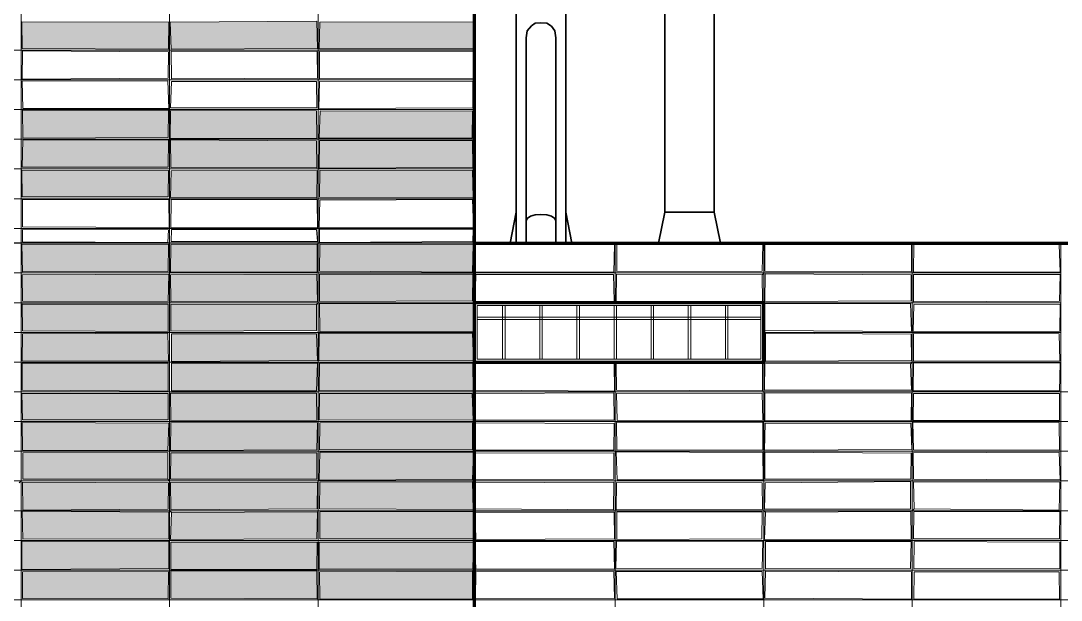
# Model space of a CAD drawing. Extents: x -50000 to 1632000, y -47600 to 308800.
# Drawn here: x 125987 to 168013, y 244385 to 267783 of the extents above; entities that cross this region are included whole.
import ezdxf

# ---------------------------------------------------------------- set-up
doc = ezdxf.new("R2010")
doc.units = 0
doc.header["$MEASUREMENT"] = 0
doc.layers.get('Defpoints').update_dxf_attribs({"color": 6})
doc.layers.add('1', color=7, linetype='Continuous')

msp = doc.modelspace()

# ---------------------------------------------------------------- hatches: boundary and pattern name
at = {"layer": '1', "linetype": 'Continuous'}
h = msp.add_hatch(color=251, dxfattribs=at)
h.dxf.hatch_style = 1
h.paths.add_polyline_path([(131965.6, 267731.3), (126029.9, 267739.2), (126046.1, 266670.3), (131957.1, 266642.9)])
h = msp.add_hatch(color=251, dxfattribs=at)
h.dxf.hatch_style = 1
h.paths.add_polyline_path([(137943.9, 267766.1), (132025.3, 267732.9), (132065, 266641.1), (137967, 266664.4)])
h = msp.add_hatch(color=251, dxfattribs=at)
h.dxf.hatch_style = 1
h.paths.add_polyline_path([(144259.9, 267740.2), (138063, 267731.3), (138040, 266655.4), (144264.2, 266646.9)])
h = msp.add_hatch(color=251, dxfattribs=at)
h.dxf.hatch_style = 1
h.paths.add_polyline_path([(131947.7, 264173.2), (126058.8, 264169.4), (126063.6, 263038.2), (131944.9, 263073.8)])
h = msp.add_hatch(color=251, dxfattribs=at)
h.dxf.hatch_style = 1
h.paths.add_polyline_path([(137933.9, 264153.1), (132037.2, 264155.6), (132025.7, 263040), (137949.5, 263027.9)])
h = msp.add_hatch(color=251, dxfattribs=at)
h.dxf.hatch_style = 1
h.paths.add_polyline_path([(144235.1, 264138.2), (138074.1, 264149.4), (138036.3, 263039.2), (144225.8, 263040)])
h = msp.add_hatch(color=251, dxfattribs=at)
h.dxf.hatch_style = 1
h.paths.add_polyline_path([(131956.1, 262970.9), (126069.2, 262967.1), (126038.9, 261872.8), (131933.6, 261872.9)])
h = msp.add_hatch(color=251, dxfattribs=at)
h.dxf.hatch_style = 1
h.paths.add_polyline_path([(137925.7, 262931.5), (132039.5, 262971.2), (132049.3, 261865.4), (137941, 261844.3)])
h = msp.add_hatch(color=251, dxfattribs=at)
h.dxf.hatch_style = 1
h.paths.add_polyline_path([(144235.2, 262947.2), (138052, 262948.2), (138038, 261828.3), (144246.4, 261864.5)])
h = msp.add_hatch(color=251, dxfattribs=at)
h.dxf.hatch_style = 1
h.paths.add_polyline_path([(131951.6, 261741.8), (126029.7, 261745.7), (126047.7, 260673.9), (131934.8, 260674.2)])
h = msp.add_hatch(color=251, dxfattribs=at)
h.dxf.hatch_style = 1
h.paths.add_polyline_path([(137959.8, 261741.8), (132054.9, 261726.6), (132029.1, 260642.3), (137951.1, 260639.1)])
h = msp.add_hatch(color=251, dxfattribs=at)
h.dxf.hatch_style = 1
h.paths.add_polyline_path([(144232.4, 261739.6), (138066, 261756.3), (138048.4, 260659.8), (144263.8, 260644)])
h = msp.add_hatch(color=251, dxfattribs=at)
h.dxf.hatch_style = 1
h.paths.add_polyline_path([(131948.9, 258759.9), (126035.2, 258746.3), (126057.4, 257649.7), (131939.4, 257657.3)])
h = msp.add_hatch(color=251, dxfattribs=at)
h.dxf.hatch_style = 1
h.paths.add_polyline_path([(137955.1, 258767.9), (132045.8, 258743.8), (132035.9, 257627.8), (137965.4, 257639.1)])
h = msp.add_hatch(color=251, dxfattribs=at)
h.dxf.hatch_style = 1
h.paths.add_polyline_path([(144260, 258749.1), (138060.7, 258767.6), (138054.6, 257672.4), (144233.2, 257631.4)])
h = msp.add_hatch(color=251, dxfattribs=at)
h.dxf.hatch_style = 1
h.paths.add_polyline_path([(131972, 257554), (126041.4, 257528.5), (126049.5, 256456.8), (131934.8, 256443.8)])
h = msp.add_hatch(color=251, dxfattribs=at)
h.dxf.hatch_style = 1
h.paths.add_polyline_path([(137951.8, 257547), (132035, 257528.6), (132042.4, 256439.1), (137966.9, 256453.2)])
h = msp.add_hatch(color=251, dxfattribs=at)
h.dxf.hatch_style = 1
h.paths.add_polyline_path([(144248.6, 257547), (138058.9, 257547.2), (138052.2, 256446.2), (144229.7, 256470.6)])
h = msp.add_hatch(color=251, dxfattribs=at)
h.dxf.hatch_style = 1
h.paths.add_polyline_path([(144273.9, 256353.9), (138054.5, 256362.6), (138068.1, 255226.4), (144261.8, 255230.3)])
h = msp.add_hatch(color=251, dxfattribs=at)
h.dxf.hatch_style = 1
h.paths.add_polyline_path([(126042.6, 256346.7), (126059.3, 255267.8), (131940.7, 255239), (131941.5, 256336.7)])
h = msp.add_hatch(color=251, dxfattribs=at)
h.dxf.hatch_style = 1
h.paths.add_polyline_path([(137927.8, 256326.8), (132048.1, 256343.6), (132040.9, 255253.8), (137938.2, 255272.6)])
h = msp.add_hatch(color=251, dxfattribs=at)
h.dxf.hatch_style = 1
h.paths.add_polyline_path([(131929.7, 255165.9), (126059, 255144.4), (126044.8, 254050.7), (131949.6, 254039.4)])
h = msp.add_hatch(color=251, dxfattribs=at)
h.dxf.hatch_style = 1
h.paths.add_polyline_path([(137937.7, 255140.6), (132073.2, 255143.4), (132074, 254029.1), (137972.6, 254058.4)])
h = msp.add_hatch(color=251, dxfattribs=at)
h.dxf.hatch_style = 1
h.paths.add_polyline_path([(144230.8, 255162.5), (138036.2, 255168.1), (138030.1, 254070), (144273.8, 254052)])
h = msp.add_hatch(color=251, dxfattribs=at)
h.dxf.hatch_style = 1
h.paths.add_polyline_path([(131934.7, 253953.6), (126046.3, 253961.1), (126045.3, 252864.8), (131941.5, 252831.5)])
h = msp.add_hatch(color=251, dxfattribs=at)
h.dxf.hatch_style = 1
h.paths.add_polyline_path([(137970, 253959.3), (132068.8, 253950.6), (132070.6, 252835), (137930.5, 252846.3)])
h = msp.add_hatch(color=251, dxfattribs=at)
h.dxf.hatch_style = 1
h.paths.add_polyline_path([(144246.5, 253953.2), (138046.8, 253955.7), (138045.8, 252848.1), (144261.6, 252840.9)])
h = msp.add_hatch(color=251, dxfattribs=at)
h.dxf.hatch_style = 1
h.paths.add_polyline_path([(131935.6, 252738.3), (126026.5, 252735.9), (126057.7, 251663.7), (131944.5, 251665.1)])
h = msp.add_hatch(color=251, dxfattribs=at)
h.dxf.hatch_style = 1
h.paths.add_polyline_path([(137936.7, 252739.8), (132027.6, 252742.1), (132051.7, 251639.8), (137946.5, 251650.2)])
h = msp.add_hatch(color=251, dxfattribs=at)
h.dxf.hatch_style = 1
h.paths.add_polyline_path([(144226.3, 252738.1), (138051, 252727.6), (138035.1, 251673), (144254.3, 251658.9)])
h = msp.add_hatch(color=251, dxfattribs=at)
h.dxf.hatch_style = 1
h.paths.add_polyline_path([(131963.4, 251530.5), (126048.4, 251563.2), (126058, 250441), (131926.2, 250434.4)])
h = msp.add_hatch(color=251, dxfattribs=at)
h.dxf.hatch_style = 1
h.paths.add_polyline_path([(137973.5, 251548.8), (132050.3, 251558.5), (132028.8, 250431.6), (137940.7, 250455.6)])
h = msp.add_hatch(color=251, dxfattribs=at)
h.dxf.hatch_style = 1
h.paths.add_polyline_path([(144237.7, 251555.6), (138067.2, 251548.4), (138046.6, 250462.5), (144236.6, 250466.5)])
h = msp.add_hatch(color=251, dxfattribs=at)
h.dxf.hatch_style = 1
h.paths.add_polyline_path([(131927.3, 250349.8), (126067, 250338.7), (126068.3, 249265.7), (131927, 249272.2)])
h = msp.add_hatch(color=251, dxfattribs=at)
h.dxf.hatch_style = 1
h.paths.add_polyline_path([(137939.6, 250340.8), (132052.2, 250330.8), (132037.5, 249268.8), (137938.5, 249270.3)])
h = msp.add_hatch(color=251, dxfattribs=at)
h.dxf.hatch_style = 1
h.paths.add_polyline_path([(144268.4, 250363.2), (138067.9, 250360.9), (138041.3, 249236.8), (144233.3, 249257.8)])
h = msp.add_hatch(color=251, dxfattribs=at)
h.dxf.hatch_style = 1
h.paths.add_polyline_path([(131957, 249130.6), (126057.1, 249152.5), (126071.6, 248026.5), (131935.6, 248063.1)])
h = msp.add_hatch(color=251, dxfattribs=at)
h.dxf.hatch_style = 1
h.paths.add_polyline_path([(137967.8, 249150.2), (132038.9, 249142.8), (132046.3, 248029.5), (137954.1, 248073.7)])
h = msp.add_hatch(color=251, dxfattribs=at)
h.dxf.hatch_style = 1
h.paths.add_polyline_path([(144235.3, 249163.1), (138070.7, 249145.4), (138049.3, 248071.4), (144257.4, 248040.8)])
h = msp.add_hatch(color=251, dxfattribs=at)
h.dxf.hatch_style = 1
h.paths.add_polyline_path([(131961.2, 247938.8), (126047.8, 247974.1), (126065.3, 246849.2), (131964.6, 246868.9)])
h = msp.add_hatch(color=251, dxfattribs=at)
h.dxf.hatch_style = 1
h.paths.add_polyline_path([(137974.6, 247957.3), (132073.1, 247926.4), (132039.1, 246842), (137947, 246867.2)])
h = msp.add_hatch(color=251, dxfattribs=at)
h.dxf.hatch_style = 1
h.paths.add_polyline_path([(144268.5, 247971.5), (138068.3, 247952.5), (138064.8, 246866.9), (144271.4, 246856.8)])
h = msp.add_hatch(color=251, dxfattribs=at)
h.dxf.hatch_style = 1
h.paths.add_polyline_path([(131965.7, 246762), (126028.7, 246760.3), (126029, 245629), (131962.5, 245659.4)])
h = msp.add_hatch(color=251, dxfattribs=at)
h.dxf.hatch_style = 1
h.paths.add_polyline_path([(137959.9, 246727.9), (132043.6, 246731.3), (132046.1, 245634.5), (137941.6, 245626)])
h = msp.add_hatch(color=251, dxfattribs=at)
h.dxf.hatch_style = 1
h.paths.add_polyline_path([(144267.7, 246730.5), (138040.9, 246730.4), (138034.3, 245642), (144244.7, 245645.8)])
h = msp.add_hatch(color=251, dxfattribs=at)
h.dxf.hatch_style = 1
h.paths.add_polyline_path([(131959.2, 245537.1), (126059.1, 245533.8), (126057.8, 244448.5), (131938.3, 244440.9)])
h = msp.add_hatch(color=251, dxfattribs=at)
h.dxf.hatch_style = 1
h.paths.add_polyline_path([(137942.6, 245557.4), (132050.1, 245565.4), (132049.6, 244464.7), (137965.3, 244439.2)])
h = msp.add_hatch(color=251, dxfattribs=at)
h.dxf.hatch_style = 1
h.paths.add_polyline_path([(144239.1, 245553.7), (138049.7, 245533), (138066.1, 244426.6), (144230.1, 244436.4)])

# ---------------------------------------------------------------- linework, layer by layer
at = {"layer": '1', "linetype": 'Continuous', "lineweight": 35}
for p, q in [((146000, 280000), (146000, 258800)), ((148000, 280000), (148000, 258800)), ((152000, 279999.9), (152000, 260050)), ((154000, 279999.9), (154000, 260050)), ((146400, 258800), (146400, 267100.3)), ((147600, 258800), (147600, 267100.3)), ((146000, 260050), (145750.1, 258800.1)), ((146445.7, 259802.3), (146575.7, 259889)), ((146575.7, 259889), (146770.4, 259946.9)), ((146770.4, 259946.9), (147000, 259967.2)), ((147000, 259967.2), (147229.6, 259946.9)), ((147229.6, 259946.9), (147424.3, 259889)), ((147424.3, 259889), (147554.3, 259802.3)), ((148000, 260050), (148249.9, 258800.1)), ((152000, 260050), (151750.1, 258800.1)), ((152000, 260050), (154000, 260050)), ((154000, 260050), (154249.9, 258800.1))]:
    msp.add_line(p, q, dxfattribs=at)
at = {"layer": '1', "color": 8, "linetype": 'Continuous', "lineweight": 13}
for p, q in [((126000, 221000), (126000, 276200)), ((132000, 221000), (132000, 276200)), ((138000, 221000), (138000, 276200)), ((144300, 221000), (144300, 276200)), ((144300, 266600), (119700, 266600)), ((144300, 265400), (119700, 265400)), ((144300, 264200), (119700, 264200)), ((144300, 263000), (119700, 263000)), ((144300, 261800), (119700, 261800)), ((144300, 260600), (119700, 260600)), ((144300, 259400), (119700, 259400)), ((168000, 258800), (96000, 258800)), ((150000, 256400), (150000, 258800)), ((156000, 231200), (156000, 258800)), ((162000, 231200), (162000, 258800)), ((168000, 231200), (168000, 258800)), ((168000, 257600), (96000, 257600)), ((168000, 256400), (96000, 256400)), ((144300, 255200), (119700, 255200)), ((168000, 255200), (156000, 255200)), ((168000, 254000), (96000, 254000)), ((150000, 231200), (150000, 254000)), ((221672.3, 252800), (96000, 252800)), ((221668.6, 251600), (96000, 251600)), ((221672.2, 250400), (96000, 250400)), ((174000, 249200), (96000, 249200)), ((221665.3, 248000), (96000, 248000)), ((221663.8, 246800), (96000, 246800)), ((221666.6, 245600), (96000, 245600)), ((174000, 244400), (96000, 244400))]:
    msp.add_line(p, q, dxfattribs=at)
at = {"layer": '1', "color": 7, "linetype": 'Continuous', "lineweight": 9}
for p, q in [((126029.9, 267739.2), (131965.6, 267731.3)), ((126046.1, 266670.3), (126029.9, 267739.2)), ((131957.1, 266642.9), (131965.6, 267731.3)), ((132025.3, 267732.9), (137943.9, 267766.1)), ((132065, 266641.1), (132025.3, 267732.9)), ((137967, 266664.4), (137943.9, 267766.1)), ((138040, 266655.4), (138063, 267731.3)), ((138063, 267731.3), (144259.9, 267740.2)), ((144264.2, 266646.9), (144259.9, 267740.2)), ((126046.1, 266670.3), (131957.1, 266642.9)), ((132065, 266641.1), (137967, 266664.4)), ((138040, 266655.4), (144264.2, 266646.9)), ((126058.8, 264169.4), (131947.7, 264173.2)), ((126063.6, 263038.2), (126058.8, 264169.4)), ((131944.9, 263073.8), (131947.7, 264173.2)), ((132025.7, 263040), (132037.2, 264155.6)), ((132037.2, 264155.6), (137933.9, 264153.1)), ((137949.5, 263027.9), (137933.9, 264153.1)), ((138036.3, 263039.2), (138074.1, 264149.4)), ((138074.1, 264149.4), (144235.1, 264138.2)), ((144225.8, 263040), (144235.1, 264138.2)), ((126038.9, 261872.8), (126069.2, 262967.1)), ((126063.6, 263038.2), (131944.9, 263073.8)), ((126069.2, 262967.1), (131956.1, 262970.9)), ((131933.6, 261872.9), (131956.1, 262970.9)), ((132025.7, 263040), (137949.5, 263027.9)), ((132039.5, 262971.2), (137925.7, 262931.5)), ((132049.3, 261865.4), (132039.5, 262971.2)), ((137941, 261844.3), (137925.7, 262931.5)), ((138036.3, 263039.2), (144225.8, 263040)), ((138038, 261828.3), (138052, 262948.2)), ((138052, 262948.2), (144235.2, 262947.2)), ((144246.4, 261864.5), (144235.2, 262947.2)), ((126038.9, 261872.8), (131933.6, 261872.9)), ((132049.3, 261865.4), (137941, 261844.3)), ((138038, 261828.3), (144246.4, 261864.5)), ((126029.7, 261745.7), (131951.6, 261741.8)), ((126047.7, 260673.9), (126029.7, 261745.7)), ((131934.8, 260674.2), (131951.6, 261741.8)), ((132029.1, 260642.3), (132054.9, 261726.6)), ((132054.9, 261726.6), (137959.8, 261741.8)), ((137951.1, 260639.1), (137959.8, 261741.8)), ((138048.4, 260659.8), (138066, 261756.3)), ((138066, 261756.3), (144232.4, 261739.6)), ((144263.8, 260644), (144232.4, 261739.6)), ((126047.7, 260673.9), (131934.8, 260674.2)), ((132029.1, 260642.3), (137951.1, 260639.1)), ((138048.4, 260659.8), (144263.8, 260644)), ((126035.2, 258746.3), (131948.9, 258759.9)), ((126057.4, 257649.7), (126035.2, 258746.3)), ((131939.4, 257657.3), (131948.9, 258759.9)), ((132035.9, 257627.8), (132045.8, 258743.8)), ((132045.8, 258743.8), (137955.1, 258767.9)), ((137965.4, 257639.1), (137955.1, 258767.9)), ((138060.7, 258767.6), (138054.6, 257672.4)), ((144260, 258749.1), (138060.7, 258767.6)), ((144233.2, 257631.4), (144260, 258749.1)), ((126057.4, 257649.7), (131939.4, 257657.3)), ((132035.9, 257627.8), (137965.4, 257639.1)), ((138054.6, 257672.4), (144233.2, 257631.4)), ((126041.4, 257528.5), (131972, 257554)), ((126049.5, 256456.8), (126041.4, 257528.5)), ((131934.8, 256443.8), (131972, 257554)), ((132035, 257528.6), (137951.8, 257547)), ((132042.4, 256439.1), (132035, 257528.6)), ((137966.9, 256453.2), (137951.8, 257547)), ((138052.2, 256446.2), (138058.9, 257547.2)), ((138058.9, 257547.2), (144248.6, 257547)), ((144229.7, 256470.6), (144248.6, 257547)), ((126049.5, 256456.8), (131934.8, 256443.8)), ((132042.4, 256439.1), (137966.9, 256453.2)), ((138000, 256400), (137927.8, 256326.8)), ((138052.2, 256446.2), (144229.7, 256470.6)), ((138054.5, 256362.6), (144273.9, 256353.9)), ((138068.1, 255226.4), (138054.5, 256362.6)), ((126059.3, 255267.8), (126042.6, 256346.7)), ((131940.7, 255239), (131941.5, 256336.7)), ((132040.9, 255253.8), (132048.1, 256343.6)), ((132048.1, 256343.6), (137927.8, 256326.8)), ((137938.2, 255272.6), (137927.8, 256326.8)), ((144261.8, 255230.3), (144273.9, 256353.9)), ((126044.8, 254050.7), (126059, 255144.4)), ((126059, 255144.4), (131929.7, 255165.9)), ((126059.3, 255267.8), (131940.7, 255239)), ((131949.6, 254039.4), (131929.7, 255165.9)), ((132040.9, 255253.8), (137938.2, 255272.6)), ((132073.2, 255143.4), (137937.7, 255140.6)), ((132074, 254029.1), (132073.2, 255143.4)), ((137972.6, 254058.4), (137937.7, 255140.6)), ((138030.1, 254070), (138036.2, 255168.1)), ((138036.2, 255168.1), (144230.8, 255162.5)), ((138068.1, 255226.4), (144261.8, 255230.3)), ((144273.8, 254052), (144230.8, 255162.5)), ((126044.8, 254050.7), (131949.6, 254039.4)), ((126045.3, 252864.8), (126046.3, 253961.1)), ((126046.3, 253961.1), (131934.7, 253953.6)), ((131941.5, 252831.5), (131934.7, 253953.6)), ((132068.8, 253950.6), (137970, 253959.3)), ((132070.6, 252835), (132068.8, 253950.6)), ((132074, 254029.1), (137972.6, 254058.4)), ((137930.5, 252846.3), (137970, 253959.3)), ((138030.1, 254070), (144273.8, 254052)), ((138045.8, 252848.1), (138046.8, 253955.7)), ((138046.8, 253955.7), (144246.5, 253953.2)), ((144261.6, 252840.9), (144246.5, 253953.2)), ((126026.5, 252735.9), (131935.6, 252738.3)), ((126057.7, 251663.7), (126026.5, 252735.9)), ((126045.3, 252864.8), (131941.5, 252831.5)), ((131944.5, 251665.1), (131935.6, 252738.3)), ((132027.6, 252742.1), (137936.7, 252739.8)), ((132051.7, 251639.8), (132027.6, 252742.1)), ((132070.6, 252835), (137930.5, 252846.3)), ((137946.5, 251650.2), (137936.7, 252739.8)), ((138035.1, 251673), (138051, 252727.6)), ((138045.8, 252848.1), (144261.6, 252840.9)), ((138051, 252727.6), (144226.3, 252738.1)), ((144254.3, 251658.9), (144226.3, 252738.1)), ((126048.4, 251563.2), (131963.4, 251530.5)), ((126058, 250441), (126048.4, 251563.2)), ((126057.7, 251663.7), (131944.5, 251665.1)), ((131926.2, 250434.4), (131963.4, 251530.5)), ((132028.8, 250431.6), (132050.3, 251558.5)), ((132050.3, 251558.5), (137973.5, 251548.8)), ((132051.7, 251639.8), (137946.5, 251650.2)), ((137940.7, 250455.6), (137973.5, 251548.8)), ((138035.1, 251673), (144254.3, 251658.9)), ((138046.6, 250462.5), (138067.2, 251548.4)), ((138067.2, 251548.4), (144237.7, 251555.6)), ((144236.6, 250466.5), (144237.7, 251555.6)), ((126058, 250441), (131926.2, 250434.4)), ((126067, 250338.7), (131927.3, 250349.8)), ((126068.3, 249265.7), (126067, 250338.7)), ((131927, 249272.2), (131927.3, 250349.8)), ((132028.8, 250431.6), (137940.7, 250455.6)), ((132037.5, 249268.8), (132052.2, 250330.8)), ((132052.2, 250330.8), (137939.6, 250340.8)), ((137938.5, 249270.3), (137939.6, 250340.8)), ((138041.3, 249236.8), (138067.9, 250360.9)), ((138046.6, 250462.5), (144236.6, 250466.5)), ((126068.3, 249265.7), (131927, 249272.2)), ((132000, 249200), (131927, 249272.2)), ((132037.5, 249268.8), (137938.5, 249270.3)), ((138041.3, 249236.8), (144233.3, 249257.8)), ((126000, 249200), (125927.6, 249125.3)), ((126057.1, 249152.5), (131957, 249130.6)), ((126071.6, 248026.5), (126057.1, 249152.5)), ((131935.6, 248063.1), (131957, 249130.6)), ((132038.9, 249142.8), (137967.8, 249150.2)), ((132046.3, 248029.5), (132038.9, 249142.8)), ((137954.1, 248073.7), (137967.8, 249150.2)), ((138049.3, 248071.4), (138070.7, 249145.4)), ((138070.7, 249145.4), (144235.3, 249163.1)), ((144257.4, 248040.8), (144235.3, 249163.1)), ((126047.8, 247974.1), (131961.2, 247938.8)), ((126065.3, 246849.2), (126047.8, 247974.1)), ((126071.6, 248026.5), (131935.6, 248063.1)), ((132000, 248000), (132073.1, 247926.4)), ((132046.3, 248029.5), (137954.1, 248073.7)), ((132073.1, 247926.4), (137974.6, 247957.3)), ((137947, 246867.2), (137974.6, 247957.3)), ((138049.3, 248071.4), (144257.4, 248040.8)), ((131964.6, 246868.9), (131961.2, 247938.8)), ((132039.1, 246842), (132073.1, 247926.4)), ((138064.8, 246866.9), (138068.3, 247952.5)), ((126028.7, 246760.3), (131965.7, 246762)), ((126029, 245629), (126028.7, 246760.3)), ((126065.3, 246849.2), (131964.6, 246868.9)), ((131962.5, 245659.4), (131965.7, 246762)), ((132039.1, 246842), (137947, 246867.2)), ((132043.6, 246731.3), (137959.9, 246727.9)), ((132046.1, 245634.5), (132043.6, 246731.3)), ((137941.6, 245626), (137959.9, 246727.9)), ((138034.3, 245642), (138040.9, 246730.4)), ((126029, 245629), (131962.5, 245659.4)), ((126057.8, 244448.5), (126059.1, 245533.8)), ((126059.1, 245533.8), (131959.2, 245537.1)), ((131938.3, 244440.9), (131959.2, 245537.1)), ((132046.1, 245634.5), (137941.6, 245626)), ((132049.6, 244464.7), (132050.1, 245565.4)), ((132050.1, 245565.4), (137942.6, 245557.4)), ((137965.3, 244439.2), (137942.6, 245557.4)), ((138034.3, 245642), (144244.7, 245645.8)), ((138049.7, 245533), (144239.1, 245553.7)), ((138066.1, 244426.6), (138049.7, 245533)), ((144230.1, 244436.4), (144239.1, 245553.7)), ((126057.8, 244448.5), (131938.3, 244440.9)), ((132049.6, 244464.7), (137965.3, 244439.2)), ((138066.1, 244426.6), (144230.1, 244436.4))]:
    msp.add_line(p, q, dxfattribs=at)
at = {"layer": '1', "color": 8, "linetype": 'Continuous', "lineweight": 9}
for p, q in [((126039.4, 265429.7), (126055.5, 266565.7)), ((126055.5, 266565.7), (131948, 266526.8)), ((131933.8, 265462.5), (131948, 266526.8)), ((132058.9, 266556.4), (137956.2, 266539.5)), ((132070.8, 265436.6), (132058.9, 266556.4)), ((137972.1, 265465.6), (137956.2, 266539.5)), ((138049.5, 266537.8), (144267.8, 266555.2)), ((138055.6, 265436.5), (138049.5, 266537.8)), ((144265.2, 265472.2), (144267.8, 266555.2)), ((126039.4, 265429.7), (131933.8, 265462.5)), ((126045, 265343.5), (131930.7, 265365.6)), ((126063.7, 264240.6), (126045, 265343.5)), ((131968.6, 264245.5), (131930.7, 265365.6)), ((132037.8, 264266.4), (132073.2, 265332.3)), ((132070.8, 265436.6), (137972.1, 265465.6)), ((132073.2, 265332.3), (137937.9, 265335.6)), ((137939.7, 264265), (137937.9, 265335.6)), ((138025.4, 264236), (138049.5, 265335.1)), ((138049.5, 265335.1), (144252, 265341.4)), ((138055.6, 265436.5), (144265.2, 265472.2)), ((144249.6, 264269.1), (144252, 265341.4)), ((126063.7, 264240.6), (131968.6, 264245.5)), ((132037.8, 264266.4), (137939.7, 264265)), ((138025.4, 264236), (144249.6, 264269.1)), ((126052.7, 259463), (126055.9, 260568.3)), ((126055.9, 260568.3), (131973, 260570.3)), ((131974.4, 259439.8), (131973, 260570.3)), ((132046.8, 259427.4), (132058.7, 260573)), ((132058.7, 260573), (137955.7, 260548.4)), ((138068.3, 260546.4), (144228.6, 260570.8)), ((144271.5, 259451.4), (144228.6, 260570.8)), ((137965.8, 259425.5), (137955.7, 260548.4)), ((138042.4, 259437.6), (138068.3, 260546.4)), ((126052.7, 259463), (131974.4, 259439.8)), ((126054.2, 258853), (126057.4, 259354.6)), ((126057.4, 259354.6), (131949.8, 259335.3)), ((131928.1, 258832.9), (131949.8, 259335.3)), ((132046.8, 259427.4), (137965.8, 259425.5)), ((132059.3, 258868.4), (132074.6, 259349.9)), ((132074.6, 259349.9), (137931.3, 259348.9)), ((137966.8, 258865.7), (137931.3, 259348.9)), ((138042.4, 259437.6), (144271.5, 259451.4)), ((138046.5, 259370.8), (144254, 259348)), ((138051.2, 258832.9), (138046.5, 259370.8)), ((144253.4, 258873.8), (144254, 259348)), ((126054.2, 258853), (131928.1, 258832.9)), ((132059.3, 258868.4), (137966.8, 258865.7)), ((138051.2, 258832.9), (144253.4, 258873.8)), ((144328.7, 257632.3), (144336.7, 258757.6)), ((144336.7, 258757.6), (149972.1, 258733)), ((149948.8, 257636.7), (149972.1, 258733)), ((150064.9, 257657.3), (150066.4, 258758.8)), ((150066.4, 258758.8), (155956.4, 258752.9)), ((155931.8, 257667.1), (155956.4, 258752.9)), ((156043.1, 258734), (161972.5, 258767.2)), ((156046.8, 257674.3), (156043.1, 258734)), ((161963.4, 257658.4), (161972.5, 258767.2)), ((162054, 257631.8), (162065, 258758.1)), ((162065, 258758.1), (167929.2, 258731.7)), ((167972.1, 257646.4), (167929.2, 258731.7)), ((144329, 257632.3), (149948.8, 257636.7)), ((150064.9, 257657.3), (155931.8, 257667.1)), ((156046.8, 257674.3), (161963.4, 257658.4)), ((162054, 257631.8), (167972.1, 257646.4)), ((144344.2, 256437.6), (144369.5, 257534.6)), ((144369.5, 257534.6), (149927.5, 257538.8)), ((149955.9, 256459.9), (149927.5, 257538.8)), ((150041, 256445.1), (150047.7, 257556)), ((150047.7, 257556), (155928.3, 257528.5)), ((156000, 257600), (155928.3, 257528.5)), ((155944.6, 256435.9), (155928.3, 257528.5)), ((156044.4, 256451.1), (156053.5, 257567.1)), ((156053.5, 257567.1), (161956.4, 257526.7)), ((161951.4, 256469.8), (161956.4, 257526.7)), ((162043.5, 257537.9), (167969.1, 257543.7)), ((162046.6, 256438.1), (162043.5, 257537.9)), ((167946.2, 256459.2), (167969.1, 257543.7)), ((144344.2, 256437.6), (149955.9, 256459.9)), ((150041, 256445.1), (155944.6, 256435.9)), ((156025.9, 256361), (161928.8, 256370.3)), ((156029.8, 255272.1), (156025.9, 256361)), ((156044.4, 256451.1), (161951.4, 256469.8)), ((161964.7, 255230.4), (161928.8, 256370.3)), ((162046.6, 256438.1), (167946.2, 256459.2)), ((162030.6, 255235.2), (162059.9, 256326.3)), ((162059.9, 256326.3), (167968.3, 256342)), ((167957.9, 255254.1), (167968.3, 256342)), ((156029.8, 255272.1), (161964.7, 255230.4)), ((156070, 254041), (156071, 255174.1)), ((156071, 255174.1), (161953.6, 255129.7)), ((161970.3, 254067), (161953.6, 255129.7)), ((162030.6, 255235.2), (167957.9, 255254.1)), ((162044.5, 255151), (167932.1, 255138.8)), ((162047.5, 254044), (162044.5, 255151)), ((167958.2, 254057.8), (167932.1, 255138.8)), ((144335.9, 253928.2), (149956, 253965.6)), ((144345.5, 252865.2), (144335.9, 253928.2)), ((149974.4, 252829.5), (149956, 253965.6)), ((150031.1, 253946.1), (155951.8, 253933.6)), ((150055.1, 252871.6), (150031.1, 253946.1)), ((155953.9, 252842), (155951.8, 253933.6)), ((156037.3, 253949.7), (156031.3, 252862.7)), ((161929.1, 253925.2), (156037.3, 253949.7)), ((156070, 254041), (161970.3, 254067)), ((162000, 254000), (161929.1, 253925.2)), ((161973, 252872.5), (161929.1, 253925.2)), ((162039.8, 252842.8), (162046.1, 253969.6)), ((162046.1, 253969.6), (167970.6, 253963.6)), ((162047.5, 254044), (167958.2, 254057.8)), ((167941.3, 252834.2), (167970.6, 253963.6)), ((144345.5, 252865.2), (149974.4, 252829.5)), ((144348.3, 251653.4), (144356.3, 252736.3)), ((144356.3, 252736.3), (149937, 252758.6)), ((149949.2, 251656.7), (149937, 252758.6)), ((150050.4, 252728.9), (155934, 252740.6)), ((150072, 251637.6), (150050.4, 252728.9)), ((150055.1, 252871.6), (155953.9, 252842)), ((155957.7, 251655.4), (155934, 252740.6)), ((156031.3, 252862.7), (161973, 252872.5)), ((156036.7, 252764.7), (161963.8, 252749.7)), ((156047.4, 251632.9), (156036.7, 252764.7)), ((161958.8, 251642.7), (161963.8, 252749.7)), ((162039.8, 252842.8), (167941.3, 252834.2)), ((162040.3, 251640.6), (162047.4, 252734.5)), ((162047.4, 252734.5), (167946.5, 252726)), ((167946.3, 251637.4), (167946.5, 252726)), ((144340, 251546.1), (149960.7, 251527.1)), ((144360, 250444.5), (144340, 251546.1)), ((144348.3, 251653.4), (149949.2, 251656.7)), ((149948.3, 250444.8), (149960.7, 251527.1)), ((150052.1, 251558.1), (155960.8, 251570.4)), ((150059.8, 250441.3), (150052.1, 251558.1)), ((150072, 251637.6), (155957.7, 251655.4)), ((155964.9, 250452.6), (155960.8, 251570.4)), ((156032.8, 250444.4), (156049.3, 251531.8)), ((156047.4, 251632.9), (161958.8, 251642.7)), ((156049.3, 251531.8), (161935.9, 251537.5)), ((161974.2, 250472.6), (161935.9, 251537.5)), ((162025, 251572.3), (167929.3, 251561.1)), ((162049, 250455.3), (162025, 251572.3)), ((162040.3, 251640.6), (167946.3, 251637.4)), ((167946.9, 250449.6), (167929.3, 251561.1)), ((138067.9, 250360.9), (144268.4, 250363.2)), ((144233.3, 249257.8), (144268.4, 250363.2)), ((144336.1, 250328.3), (149941.1, 250340.5)), ((144349.3, 249263.8), (144336.1, 250328.3)), ((144360, 250444.5), (149948.3, 250444.8)), ((149944.4, 249268), (149941.1, 250340.5)), ((150031.9, 250373.7), (155961.8, 250354.2)), ((150072.7, 249240.1), (150031.9, 250373.7)), ((150059.8, 250441.3), (155964.9, 250452.6)), ((155974.5, 249244.2), (155961.8, 250354.2)), ((156032.8, 250444.4), (161974.2, 250472.6)), ((156038.1, 249266.4), (156040.7, 250368.5)), ((156040.7, 250368.5), (161958, 250325.7)), ((161938.5, 249271.9), (161958, 250325.7)), ((162039.7, 250329.3), (167931.9, 250358.4)), ((162040.7, 249271.2), (162039.7, 250329.3)), ((162049, 250455.3), (167946.9, 250449.6)), ((167966.4, 249243.8), (167931.9, 250358.4)), ((144349.3, 249263.8), (149944.4, 249268)), ((150072.7, 249240.1), (155974.5, 249244.2)), ((156038.1, 249266.4), (161938.5, 249271.9)), ((162040.7, 249271.2), (167966.4, 249243.8)), ((144340.5, 249128.9), (149946.3, 249146.7)), ((144356.6, 248069.1), (144340.5, 249128.9)), ((149934.1, 248031.5), (149946.3, 249146.7)), ((150040.4, 248030.9), (150055.4, 249141.8)), ((150055.4, 249141.8), (155939.7, 249127.1)), ((155951.7, 248042.1), (155939.7, 249127.1)), ((156031.7, 248055.7), (156059.3, 249126.9)), ((156059.3, 249126.9), (161930.4, 249172.3)), ((161931.5, 248056.2), (161930.4, 249172.3)), ((162049.7, 249168.4), (167963.8, 249153.9)), ((162072, 248073.8), (162049.7, 249168.4)), ((167928, 248026), (167963.8, 249153.9)), ((138068.3, 247952.5), (144268.5, 247971.5)), ((144271.4, 246856.8), (144268.5, 247971.5)), ((144356.6, 248069.1), (149934.1, 248031.5)), ((150040.4, 248030.9), (155951.7, 248042.1)), ((156000, 248000), (156074.6, 247933.1)), ((156031.7, 248055.7), (161931.5, 248056.2)), ((156074.6, 247933.1), (161937.5, 247968)), ((161950.5, 246853.7), (161937.5, 247968)), ((162000, 248000), (162072, 248073.8)), ((162053.7, 246867.2), (162066.4, 247957.5)), ((162066.4, 247957.5), (167956.7, 247962.8)), ((162072, 248073.8), (167928, 248026)), ((167944.9, 246856.2), (167956.7, 247962.8)), ((144345.9, 247940.7), (149962.3, 247939)), ((144373.2, 246841.6), (144345.9, 247940.7)), ((149964, 246867.9), (149962.3, 247939)), ((150065.2, 246833.1), (150067.1, 247949.4)), ((150067.1, 247949.4), (155932.7, 247952)), ((155925.6, 246860.9), (155932.7, 247952)), ((156034, 246829.6), (156074.6, 247933.1)), ((138040.9, 246730.4), (144267.7, 246730.5)), ((138064.8, 246866.9), (144271.4, 246856.8)), ((144244.7, 245645.8), (144267.7, 246730.5)), ((144329.5, 246753.2), (149942.2, 246761.4)), ((144362.4, 245631.8), (144329.5, 246753.2)), ((144373.2, 246841.6), (149964, 246867.9)), ((149970.1, 245649), (149942.2, 246761.4)), ((150025.9, 245671.9), (150048.5, 246773)), ((150048.5, 246773), (155960.5, 246763)), ((150065.2, 246833.1), (155925.6, 246860.9)), ((155931.3, 245661.6), (155960.5, 246763)), ((156034, 246829.6), (161950.5, 246853.7)), ((156062.9, 246758.4), (161953.6, 246750.3)), ((156074.3, 245646.5), (156062.9, 246758.4)), ((161930.1, 245660.9), (161953.6, 246750.3)), ((162053.7, 246867.2), (167944.9, 246856.2)), ((162065.6, 245645.1), (162072.3, 246759.4)), ((162072.3, 246759.4), (167957.4, 246727.7)), ((167960.8, 245668.9), (167957.4, 246727.7)), ((144300, 245600), (144372.6, 245525.3)), ((144356.6, 244463), (144372.6, 245525.3)), ((144362.4, 245631.8), (149970.1, 245649)), ((144372.6, 245525.3), (149941.3, 245545.7)), ((149965.4, 244451.9), (149941.3, 245545.7)), ((150025.9, 245671.9), (155931.3, 245661.6)), ((150030.2, 245539.7), (155929.2, 245548.4)), ((150073.1, 244441.7), (150030.2, 245539.7)), ((155971, 244433), (155929.2, 245548.4)), ((156042.1, 244472), (156071.3, 245557.2)), ((156071.3, 245557.2), (161967.1, 245536.1)), ((156074.3, 245646.5), (161930.1, 245660.9)), ((161971, 244432.8), (161967.1, 245536.1)), ((162054.6, 244430.7), (162069.4, 245534.2)), ((162065.6, 245645.1), (167960.8, 245668.9)), ((162069.4, 245534.2), (167937.8, 245528.9)), ((167947, 244427.5), (167937.8, 245528.9)), ((144356.6, 244463), (149965.4, 244451.9)), ((150073.1, 244441.7), (155971, 244433)), ((156042.1, 244472), (161971, 244432.8)), ((162054.6, 244430.7), (167947, 244427.5))]:
    msp.add_line(p, q, dxfattribs=at)
at = {"layer": '1', "lineweight": 35}
for p, q in [((146400, 259700), (146445.7, 259802.3)), ((147554.3, 259802.3), (147600, 259700))]:
    msp.add_line(p, q, dxfattribs=at)
at = {"layer": '1', "lineweight": 70}
msp.add_line((144300, 258800), (221700, 258800), dxfattribs=at)
at = {"layer": '1', "color": 7, "linetype": 'Continuous'}
msp.add_line((126042.6, 256346.7), (131941.5, 256336.7), dxfattribs=at)
at = {"layer": '1', "linetype": 'Continuous', "lineweight": 20}
for p, q in [((144420, 256280), (144420, 254120)), ((155880, 256280), (144420, 256280)), ((145450, 256280), (145450, 254120)), ((145550, 254120), (145550, 256280)), ((146950, 254120), (146950, 256280)), ((147050, 256280), (147050, 254120)), ((148450, 256280), (148450, 254120)), ((148550, 256280), (148550, 254120)), ((149950, 256280), (149950, 254120)), ((150050, 254120), (150050, 256280)), ((151450, 254120), (151450, 256280)), ((151550, 256280), (151550, 254120)), ((152950, 254120), (152950, 256280)), ((153050, 256280), (153050, 254120)), ((154450, 254120), (154450, 256280)), ((154550, 256280), (154550, 254120)), ((155880, 254120), (155880, 256280)), ((155880, 255820), (144420, 255820)), ((155880, 255720), (144420, 255720)), ((155880, 254120), (144420, 254120))]:
    msp.add_line(p, q, dxfattribs=at)
at = {"layer": '1', "lineweight": 70}
for points in [[(119700, 221000), (119700, 276200), (144300, 276200), (144300, 221000)], [(144300, 254000), (156000, 254000), (156000, 256400), (144300, 256400)]]:
    msp.add_lwpolyline(points, dxfattribs=at)
at = {"layer": '1', "lineweight": 35}
msp.add_lwpolyline([(146400, 267100.3), (146445.7, 267380.6), (146617.3, 267576.7), (146770.4, 267686.9), (147000, 267707.2), (147231.9, 267685.2), (147424.3, 267564.3), (147554.3, 267380.6), (147600, 267100.3)], dxfattribs=at)
at = {"layer": 'Defpoints', "linetype": 'Continuous'}
msp.add_xline((1315800, 258800), (-1, 0), dxfattribs=at)

doc.saveas('drawing.dxf')
